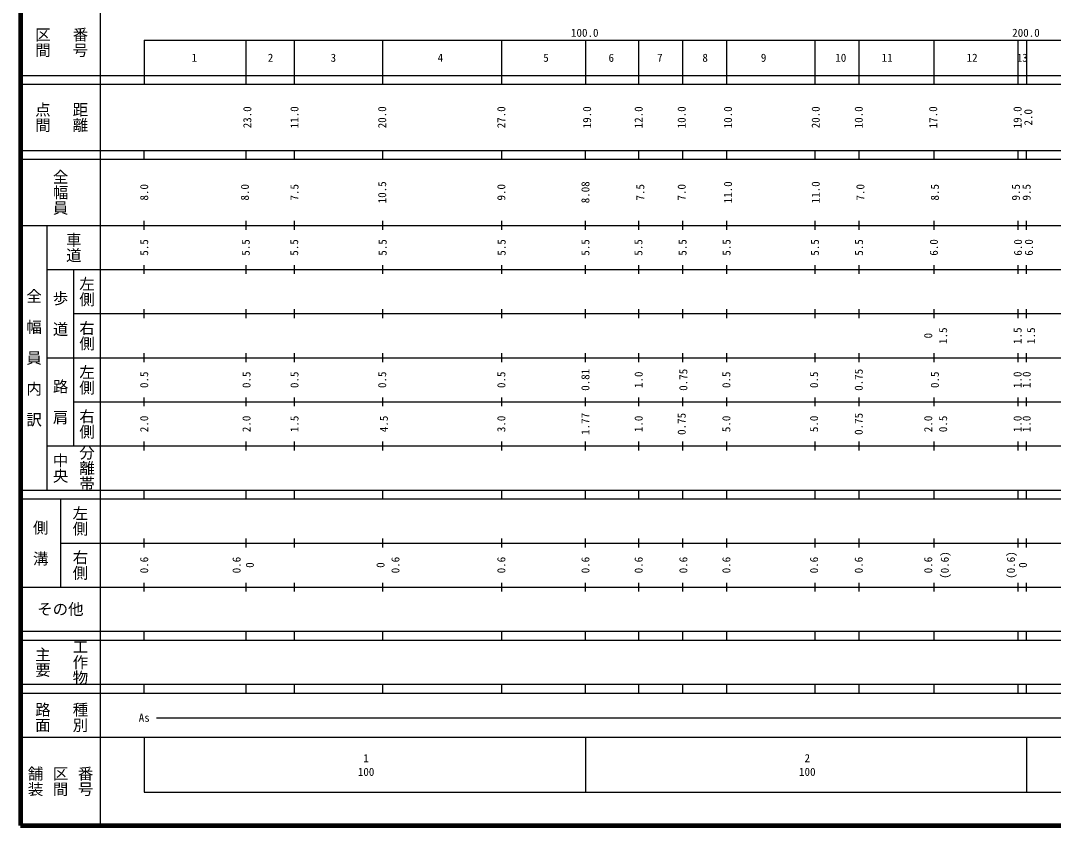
# Model space of a CAD drawing. Units: millimetres on the paper, enlarged 1000 times. Extents: x 40000 to 680000, y 20000 to 380000.
# Drawn here: x 40000 to 274052, y 20000 to 202409 of the extents above; entities that cross this region are included whole.
import ezdxf
from ezdxf.enums import TextEntityAlignment as Align

# ---------------------------------------------------------------- set-up
doc = ezdxf.new("R2010")
doc.units = ezdxf.units.MM
doc.header["$LTSCALE"] = 1000
doc.layers.add('M-TTL', color=2, linetype='Continuous', lineweight=140)
doc.layers.add('M-TTL-BAND', color=7, linetype='Continuous', lineweight=25)
doc.styles.add('@ＭＳ ゴシック', font='')
doc.styles.add('ＭＳ ゴシック', font='')
doc.styles.get('@ＭＳ ゴシック').set_extended_font_data('@MS Gothic')
doc.styles.get('ＭＳ ゴシック').set_extended_font_data('MS Gothic')

msp = doc.modelspace()

# ---------------------------------------------------------------- linework, layer by layer
at = {"layer": 'M-TTL'}
for p, q in [((40000, 380000), (40000, 20000)), ((40000, 20000), (680000, 20000))]:
    msp.add_line(p, q, dxfattribs=at)
at = {"layer": 'M-TTL-BAND'}
for p, q in [((58000, 370000), (58000, 20000)), ((68000, 198000), (579000, 198000)), ((68000, 198000), (68000, 188000)), ((91000, 198000), (91000, 188000)), ((102000, 198000), (102000, 188000)), ((122000, 198000), (122000, 188000)), ((149000, 198000), (149000, 188000)), ((168000, 198000), (168000, 188000)), ((180000, 198000), (180000, 188000)), ((190000, 198000), (190000, 188000)), ((200000, 198000), (200000, 188000)), ((220000, 198000), (220000, 188000)), ((230000, 198000), (230000, 188000)), ((247000, 198000), (247000, 188000)), ((266000, 198000), (266000, 188000)), ((268000, 198000), (268000, 188000)), ((40000, 190000), (579000, 190000)), ((40000, 188000), (579000, 188000)), ((40000, 173000), (579000, 173000)), ((40000, 171000), (579000, 171000)), ((68000, 171000), (68000, 173000)), ((91000, 173000), (91000, 171000)), ((102000, 173000), (102000, 171000)), ((122000, 173000), (122000, 171000)), ((149000, 173000), (149000, 171000)), ((168000, 171000), (168000, 173000)), ((180000, 173000), (180000, 171000)), ((190000, 173000), (190000, 171000)), ((200000, 173000), (200000, 171000)), ((220000, 173000), (220000, 171000)), ((230000, 173000), (230000, 171000)), ((247000, 173000), (247000, 171000)), ((266000, 173000), (266000, 171000)), ((268000, 171000), (268000, 173000)), ((68000, 155000), (68000, 157000)), ((91000, 157000), (91000, 155000)), ((102000, 157000), (102000, 155000)), ((122000, 157000), (122000, 155000)), ((149000, 157000), (149000, 155000)), ((168000, 155000), (168000, 157000)), ((180000, 157000), (180000, 155000)), ((190000, 157000), (190000, 155000)), ((200000, 157000), (200000, 155000)), ((220000, 157000), (220000, 155000)), ((230000, 157000), (230000, 155000)), ((247000, 157000), (247000, 155000)), ((266000, 157000), (266000, 155000)), ((268000, 155000), (268000, 157000)), ((40000, 156000), (579000, 156000)), ((46000, 96000), (46000, 156000)), ((46000, 146000), (579000, 146000)), ((52000, 146000), (52000, 106000)), ((68000, 145000), (68000, 147000)), ((91000, 147000), (91000, 145000)), ((102000, 147000), (102000, 145000)), ((122000, 147000), (122000, 145000)), ((149000, 147000), (149000, 145000)), ((168000, 145000), (168000, 147000)), ((180000, 147000), (180000, 145000)), ((190000, 147000), (190000, 145000)), ((200000, 147000), (200000, 145000)), ((220000, 147000), (220000, 145000)), ((230000, 147000), (230000, 145000)), ((247000, 147000), (247000, 145000)), ((266000, 147000), (266000, 145000)), ((268000, 145000), (268000, 147000)), ((52000, 136000), (579000, 136000)), ((68000, 135000), (68000, 137000)), ((91000, 137000), (91000, 135000)), ((102000, 137000), (102000, 135000)), ((122000, 137000), (122000, 135000)), ((149000, 137000), (149000, 135000)), ((168000, 135000), (168000, 137000)), ((180000, 137000), (180000, 135000)), ((190000, 137000), (190000, 135000)), ((200000, 137000), (200000, 135000)), ((220000, 137000), (220000, 135000)), ((230000, 137000), (230000, 135000)), ((247000, 137000), (247000, 135000)), ((266000, 137000), (266000, 135000)), ((268000, 135000), (268000, 137000)), ((68000, 125000), (68000, 127000)), ((91000, 127000), (91000, 125000)), ((102000, 127000), (102000, 125000)), ((122000, 127000), (122000, 125000)), ((149000, 127000), (149000, 125000)), ((168000, 125000), (168000, 127000)), ((180000, 127000), (180000, 125000)), ((190000, 127000), (190000, 125000)), ((200000, 127000), (200000, 125000)), ((220000, 127000), (220000, 125000)), ((230000, 127000), (230000, 125000)), ((247000, 127000), (247000, 125000)), ((266000, 127000), (266000, 125000)), ((268000, 125000), (268000, 127000)), ((46000, 126000), (579000, 126000)), ((52000, 116000), (579000, 116000)), ((68000, 115000), (68000, 117000)), ((91000, 117000), (91000, 115000)), ((102000, 117000), (102000, 115000)), ((122000, 117000), (122000, 115000)), ((149000, 117000), (149000, 115000)), ((168000, 115000), (168000, 117000)), ((180000, 117000), (180000, 115000)), ((190000, 117000), (190000, 115000)), ((200000, 117000), (200000, 115000)), ((220000, 117000), (220000, 115000)), ((230000, 117000), (230000, 115000)), ((247000, 117000), (247000, 115000)), ((266000, 117000), (266000, 115000)), ((268000, 115000), (268000, 117000)), ((46000, 106000), (579000, 106000)), ((68000, 105000), (68000, 107000)), ((91000, 107000), (91000, 105000)), ((102000, 107000), (102000, 105000)), ((122000, 107000), (122000, 105000)), ((149000, 107000), (149000, 105000)), ((168000, 105000), (168000, 107000)), ((180000, 107000), (180000, 105000)), ((190000, 107000), (190000, 105000)), ((200000, 107000), (200000, 105000)), ((220000, 107000), (220000, 105000)), ((230000, 107000), (230000, 105000)), ((247000, 107000), (247000, 105000)), ((266000, 107000), (266000, 105000)), ((268000, 105000), (268000, 107000)), ((40000, 96000), (579000, 96000)), ((68000, 94000), (68000, 96000)), ((91000, 96000), (91000, 94000)), ((102000, 96000), (102000, 94000)), ((122000, 96000), (122000, 94000)), ((149000, 96000), (149000, 94000)), ((168000, 94000), (168000, 96000)), ((180000, 96000), (180000, 94000)), ((190000, 96000), (190000, 94000)), ((200000, 96000), (200000, 94000)), ((220000, 96000), (220000, 94000)), ((230000, 96000), (230000, 94000)), ((247000, 96000), (247000, 94000)), ((266000, 96000), (266000, 94000)), ((268000, 94000), (268000, 96000)), ((40000, 94000), (579000, 94000)), ((49000, 94000), (49000, 74000)), ((68000, 83000), (68000, 85000)), ((91000, 85000), (91000, 83000)), ((102000, 85000), (102000, 83000)), ((122000, 85000), (122000, 83000)), ((149000, 85000), (149000, 83000)), ((168000, 83000), (168000, 85000)), ((180000, 85000), (180000, 83000)), ((190000, 85000), (190000, 83000)), ((200000, 85000), (200000, 83000)), ((220000, 85000), (220000, 83000)), ((230000, 85000), (230000, 83000)), ((247000, 85000), (247000, 83000)), ((266000, 85000), (266000, 83000)), ((268000, 83000), (268000, 85000)), ((49000, 84000), (579000, 84000)), ((68000, 73000), (68000, 75000)), ((91000, 75000), (91000, 73000)), ((102000, 75000), (102000, 73000)), ((122000, 75000), (122000, 73000)), ((149000, 75000), (149000, 73000)), ((168000, 73000), (168000, 75000)), ((180000, 75000), (180000, 73000)), ((190000, 75000), (190000, 73000)), ((200000, 75000), (200000, 73000)), ((220000, 75000), (220000, 73000)), ((230000, 75000), (230000, 73000)), ((247000, 75000), (247000, 73000)), ((266000, 75000), (266000, 73000)), ((268000, 73000), (268000, 75000)), ((40000, 74000), (579000, 74000)), ((40000, 64000), (579000, 64000)), ((68000, 62000), (68000, 64000)), ((91000, 64000), (91000, 62000)), ((102000, 64000), (102000, 62000)), ((122000, 64000), (122000, 62000)), ((149000, 64000), (149000, 62000)), ((168000, 62000), (168000, 64000)), ((180000, 64000), (180000, 62000)), ((190000, 64000), (190000, 62000)), ((200000, 64000), (200000, 62000)), ((220000, 64000), (220000, 62000)), ((230000, 64000), (230000, 62000)), ((247000, 64000), (247000, 62000)), ((266000, 64000), (266000, 62000)), ((268000, 62000), (268000, 64000)), ((40000, 62000), (579000, 62000)), ((40000, 52000), (579000, 52000)), ((68000, 50000), (68000, 52000)), ((91000, 52000), (91000, 50000)), ((102000, 52000), (102000, 50000)), ((122000, 52000), (122000, 50000)), ((149000, 52000), (149000, 50000)), ((168000, 50000), (168000, 52000)), ((180000, 52000), (180000, 50000)), ((190000, 52000), (190000, 50000)), ((200000, 52000), (200000, 50000)), ((220000, 52000), (220000, 50000)), ((230000, 52000), (230000, 50000)), ((247000, 52000), (247000, 50000)), ((266000, 52000), (266000, 50000)), ((268000, 50000), (268000, 52000)), ((40000, 50000), (579000, 50000)), ((70805, 44406), (565903, 44406)), ((40000, 40000), (579000, 40000)), ((68000, 40000), (68000, 27500)), ((168000, 40000), (168000, 27500)), ((268000, 40000), (268000, 27500)), ((68000, 27500), (579000, 27500))]:
    msp.add_line(p, q, dxfattribs=at)

# ---------------------------------------------------------------- texts
for s, height, rotation, style, p in [('区間', 2566, 270, '@ＭＳ ゴシック', (45000, 197500)), ('番号', 2566, 270, '@ＭＳ ゴシック', (53500, 197500)), ('点間', 2566, 270, '@ＭＳ ゴシック', (45000, 180500)), ('距離', 2566, 270, '@ＭＳ ゴシック', (53500, 180500)), ('23.0', 1833, 90, 'ＭＳ ゴシック', (91364, 180500)), ('11.0', 1833, 90, 'ＭＳ ゴシック', (102052, 180500)), ('20.0', 1833, 90, 'ＭＳ ゴシック', (121928, 180500)), ('27.0', 1833, 90, 'ＭＳ ゴシック', (148929, 180500)), ('19.0', 1833, 90, 'ＭＳ ゴシック', (168364, 180500)), ('12.0', 1833, 90, 'ＭＳ ゴシック', (180055, 180500)), ('10.0', 1833, 90, 'ＭＳ ゴシック', (189805, 180500)), ('10.0', 1833, 90, 'ＭＳ ゴシック', (200306, 180500)), ('20.0', 1833, 90, 'ＭＳ ゴシック', (220182, 180500)), ('10.0', 1833, 90, 'ＭＳ ゴシック', (229932, 180500)), ('17.0', 1833, 90, 'ＭＳ ゴシック', (246808, 180500)), ('19.0', 1833, 90, 'ＭＳ ゴシック', (265933, 180500)), ('2.0', 1833, 90, 'ＭＳ ゴシック', (268364, 180500)), ('全幅員', 2566, 270, '@ＭＳ ゴシック', (49000, 163500)), ('8.0', 1833, 90, 'ＭＳ ゴシック', (67989, 163500)), ('8.0', 1833, 90, 'ＭＳ ゴシック', (90802, 163500)), ('7.5', 1833, 90, 'ＭＳ ゴシック', (102052, 163500)), ('10.5', 1833, 90, 'ＭＳ ゴシック', (121928, 163500)), ('9.0', 1833, 90, 'ＭＳ ゴシック', (148929, 163500)), ('8.08', 1833, 90, 'ＭＳ ゴシック', (167989, 163500)), ('7.5', 1833, 90, 'ＭＳ ゴシック', (180430, 163500)), ('7.0', 1833, 90, 'ＭＳ ゴシック', (189805, 163500)), ('11.0', 1833, 90, 'ＭＳ ゴシック', (200306, 163500)), ('11.0', 1833, 90, 'ＭＳ ゴシック', (220182, 163500)), ('7.0', 1833, 90, 'ＭＳ ゴシック', (230307, 163500)), ('8.5', 1833, 90, 'ＭＳ ゴシック', (247183, 163500)), ('9.5', 1833, 90, 'ＭＳ ゴシック', (265558, 163500)), ('9.5', 1833, 90, 'ＭＳ ゴシック', (267989, 163500)), ('車道', 2566, 270, '@ＭＳ ゴシック', (52000, 151000)), ('5.5', 1833, 90, 'ＭＳ ゴシック', (67989, 151000)), ('5.5', 1833, 90, 'ＭＳ ゴシック', (91000, 151000)), ('5.5', 1833, 90, 'ＭＳ ゴシック', (101980, 151000)), ('5.5', 1833, 90, 'ＭＳ ゴシック', (122033, 151000)), ('5.5', 1833, 90, 'ＭＳ ゴシック', (149000, 151000)), ('5.5', 1833, 90, 'ＭＳ ゴシック', (167989, 151000)), ('5.5', 1833, 90, 'ＭＳ ゴシック', (180000, 151000)), ('5.5', 1833, 90, 'ＭＳ ゴシック', (190004, 151000)), ('5.5', 1833, 90, 'ＭＳ ゴシック', (199981, 151000)), ('5.5', 1833, 90, 'ＭＳ ゴシック', (220007, 151000)), ('5.5', 1833, 90, 'ＭＳ ゴシック', (229993, 151000)), ('6.0', 1833, 90, 'ＭＳ ゴシック', (246961, 151000)), ('6.0', 1833, 90, 'ＭＳ ゴシック', (266040, 151000)), ('6.0', 1833, 90, 'ＭＳ ゴシック', (268497, 151000)), ('左側', 2566, 270, '@ＭＳ ゴシック', (55000, 141000)), ('全\u3000幅\u3000員\u3000内\u3000訳', 2566, 270, '@ＭＳ ゴシック', (43000, 126000)), ('歩\u3000道', 2566, 270, '@ＭＳ ゴシック', (49000, 136000)), ('右側', 2566, 270, '@ＭＳ ゴシック', (55000, 131000)), ('0', 1833, 90, 'ＭＳ ゴシック', (245682, 131000)), ('1.5', 1833, 90, 'ＭＳ ゴシック', (249058, 131000)), ('1.5', 1833, 90, 'ＭＳ ゴシック', (265933, 131000)), ('1.5', 1833, 90, 'ＭＳ ゴシック', (268984, 131000)), ('左側', 2566, 270, '@ＭＳ ゴシック', (55000, 121000)), ('0.5', 1833, 90, 'ＭＳ ゴシック', (67989, 121000)), ('0.5', 1833, 90, 'ＭＳ ゴシック', (91177, 121000)), ('0.5', 1833, 90, 'ＭＳ ゴシック', (102052, 121000)), ('0.5', 1833, 90, 'ＭＳ ゴシック', (121928, 121000)), ('0.5', 1833, 90, 'ＭＳ ゴシック', (148929, 121000)), ('0.81', 1833, 90, 'ＭＳ ゴシック', (167989, 121000)), ('1.0', 1833, 90, 'ＭＳ ゴシック', (180055, 121000)), ('0.75', 1833, 90, 'ＭＳ ゴシック', (190180, 121000)), ('0.5', 1833, 90, 'ＭＳ ゴシック', (199931, 121000)), ('0.5', 1833, 90, 'ＭＳ ゴシック', (219807, 121000)), ('0.75', 1833, 90, 'ＭＳ ゴシック', (229932, 121000)), ('0.5', 1833, 90, 'ＭＳ ゴシック', (247183, 121000)), ('1.0', 1833, 90, 'ＭＳ ゴシック', (265933, 121000)), ('1.0', 1833, 90, 'ＭＳ ゴシック', (267989, 121000)), ('路\u3000肩', 2566, 270, '@ＭＳ ゴシック', (49000, 116000)), ('右側', 2566, 270, '@ＭＳ ゴシック', (55000, 111000)), ('2.0', 1833, 90, 'ＭＳ ゴシック', (67989, 111000)), ('2.0', 1833, 90, 'ＭＳ ゴシック', (91177, 111000)), ('1.5', 1833, 90, 'ＭＳ ゴシック', (102052, 111000)), ('4.5', 1833, 90, 'ＭＳ ゴシック', (122303, 111000)), ('3.0', 1833, 90, 'ＭＳ ゴシック', (148929, 111000)), ('1.77', 1833, 90, 'ＭＳ ゴシック', (167989, 111000)), ('1.0', 1833, 90, 'ＭＳ ゴシック', (180055, 111000)), ('0.75', 1833, 90, 'ＭＳ ゴシック', (189805, 111000)), ('5.0', 1833, 90, 'ＭＳ ゴシック', (199931, 111000)), ('5.0', 1833, 90, 'ＭＳ ゴシック', (219807, 111000)), ('0.75', 1833, 90, 'ＭＳ ゴシック', (229932, 111000)), ('2.0', 1833, 90, 'ＭＳ ゴシック', (245682, 111000)), ('0.5', 1833, 90, 'ＭＳ ゴシック', (249058, 111000)), ('1.0', 1833, 90, 'ＭＳ ゴシック', (265933, 111000)), ('1.0', 1833, 90, 'ＭＳ ゴシック', (267989, 111000)), ('分離帯', 2566, 270, '@ＭＳ ゴシック', (55000, 101000)), ('中央', 2566, 270, '@ＭＳ ゴシック', (49000, 101000)), ('左側', 2566, 270, '@ＭＳ ゴシック', (53500, 89000)), ('側\u3000溝', 2566, 270, '@ＭＳ ゴシック', (44500, 84000)), ('右側', 2566, 270, '@ＭＳ ゴシック', (53500, 79000)), ('0.6', 1833, 90, 'ＭＳ ゴシック', (67989, 79000)), ('0.6', 1833, 90, 'ＭＳ ゴシック', (88927, 79000)), ('0.6', 1833, 90, 'ＭＳ ゴシック', (124928, 79000)), ('0.6', 1833, 90, 'ＭＳ ゴシック', (148929, 79000)), ('0.6', 1833, 90, 'ＭＳ ゴシック', (167989, 79000)), ('0.6', 1833, 90, 'ＭＳ ゴシック', (180055, 79000)), ('0.6', 1833, 90, 'ＭＳ ゴシック', (190180, 79000)), ('0.6', 1833, 90, 'ＭＳ ゴシック', (199931, 79000)), ('0.6', 1833, 90, 'ＭＳ ゴシック', (219807, 79000)), ('0.6', 1833, 90, 'ＭＳ ゴシック', (229932, 79000)), ('0.6', 1833, 90, 'ＭＳ ゴシック', (245682, 79000)), ('(0.6)', 1833, 90, 'ＭＳ ゴシック', (249433, 79000)), ('(0.6)', 1833, 90, 'ＭＳ ゴシック', (264433, 79000)), ('0', 1833, 90, 'ＭＳ ゴシック', (91927, 79000)), ('0', 1833, 90, 'ＭＳ ゴシック', (121553, 79000)), ('0', 1833, 90, 'ＭＳ ゴシック', (267138, 79000)), ('工作物', 2566, 270, '@ＭＳ ゴシック', (53500, 57000)), ('主要', 2566, 270, '@ＭＳ ゴシック', (45000, 57000)), ('路面', 2566, 270, '@ＭＳ ゴシック', (45000, 44500)), ('種別', 2566, 270, '@ＭＳ ゴシック', (53500, 44500)), ('舗装', 2566, 270, '@ＭＳ ゴシック', (43333, 30000)), ('区間', 2566, 270, '@ＭＳ ゴシック', (49000, 30000)), ('番号', 2566, 270, '@ＭＳ ゴシック', (54667, 30000))]:
    msp.add_text(s, height=height, rotation=rotation, dxfattribs=dict(at, style=style)).set_placement(p, align=Align.MIDDLE_CENTER)
at = {"layer": 'M-TTL-BAND', "style": 'ＭＳ ゴシック'}
for s, p in [('100.0', (167844, 198195)), ('200.0', (267844, 198195))]:
    msp.add_text(s, height=1833, dxfattribs=at).set_placement(p, align=Align.BOTTOM_CENTER)
for s, height, p in [('1', 1833, (79374, 194000)), ('2', 1833, (96625, 194000)), ('3', 1833, (110875, 194000)), ('4', 1833, (135126, 194000)), ('5', 1833, (159066, 194000)), ('6', 1833, (173860, 194000)), ('7', 1833, (184878, 194000)), ('8', 1833, (195128, 194000)), ('9', 1833, (208379, 194000)), ('10', 1833, (225879, 194000)), ('11', 1833, (236380, 194000)), ('12', 1833, (255630, 194000)), ('13', 1833, (267005, 194000)), ('その他', 2566, (49000, 69000)), ('As', 1833, (68006, 44406)), ('1', 1833, (118288, 35238)), ('2', 1833, (218288, 35238)), ('100', 1833, (118288, 32131)), ('100', 1833, (218288, 32131))]:
    msp.add_text(s, height=height, dxfattribs=at).set_placement(p, align=Align.MIDDLE_CENTER)

doc.saveas('drawing.dxf')
